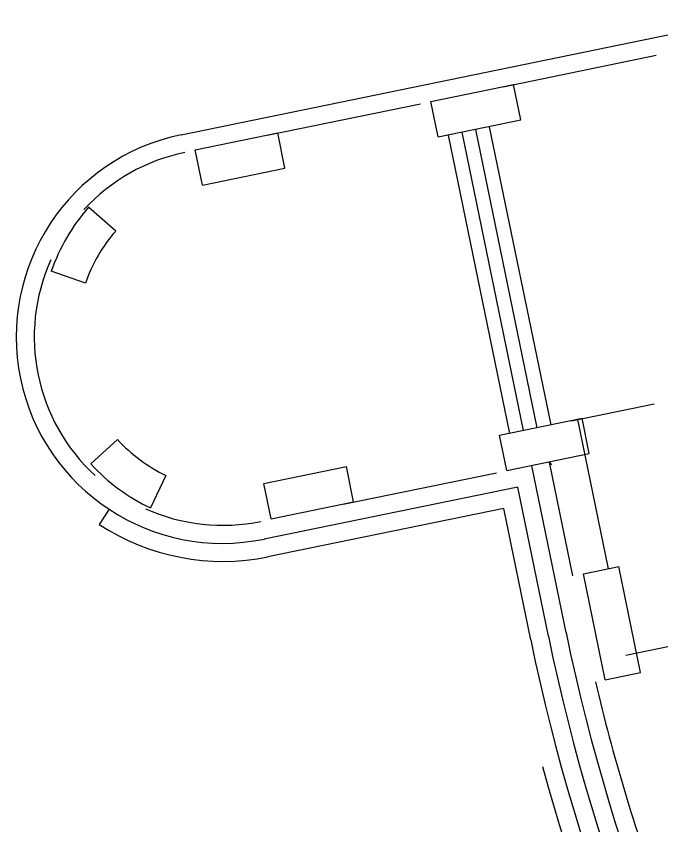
# Model space of a CAD drawing. Header units: inches. Extents: x 69197276 to 69201754, y 27670933 to 27674904.
# Drawn here: x 69197276 to 69197920, y 27672359 to 27673167 of the extents above; entities that cross this region are included whole.
import ezdxf

# ---------------------------------------------------------------- set-up
doc = ezdxf.new("R2010")
doc.units = ezdxf.units.IN
doc.header["$LTSCALE"] = 100
doc.header["$MEASUREMENT"] = 0
doc.layers.add('A-SITE', color=3, linetype='CONTINUOUS')
doc.layers.add('A-WALL', color=5, linetype='CONTINUOUS')

msp = doc.modelspace()

# ---------------------------------------------------------------- linework, layer by layer
at = {"layer": 'A-SITE'}
for p, q in [((69197440.4, 27673048.33), (69198016.43, 27673166.73)), ((69197914.2, 27673127.34), (69197761.39, 27673095.94)), ((69197679.11, 27673079.02), (69197526.3, 27673047.61)), ((69197809.27, 27672758.67), (69197748.07, 27673056.44)), ((69197768.13, 27672750.21), (69197706.93, 27673047.99)), ((69197781.85, 27672753.03), (69197720.64, 27673050.81)), ((69197795.56, 27672755.85), (69197734.35, 27673053.63)), ((69197829.84, 27672762.9), (69197912.12, 27672779.81)), ((69197835.72, 27672764.11), (69197866.32, 27672615.22)), ((69197824.3, 27672551.45), (69197790.07, 27672717.97)), ((69197831.06, 27672607.97), (69197807.71, 27672721.59)), ((69197807.71, 27672721.59), (69197809.8, 27672718.78)), ((69197754.81, 27672710.72), (69197602.01, 27672679.31)), ((69197776.07, 27672696.72), (69197523.35, 27672644.77)), ((69197806.67, 27672547.83), (69197776.07, 27672696.72)), ((69197368.52, 27672674.54), (69197358.62, 27672659.51)), ((69197762.06, 27672675.46), (69197526.97, 27672627.14)), ((69197789.04, 27672544.2), (69197762.06, 27672675.46)), ((69197884.04, 27672529.02), (69197960.76, 27672544.79))]:
    msp.add_line(p, q, dxfattribs=at)
for centre, radius, start, end in [((69197481.88, 27672846.55), 206, 101.61505, 281.61505), ((69197481.88, 27672846.55), 188, 101.61505, 137.43285), ((69197481.88, 27672846.55), 188, 155.79725, 227.43285), ((69197481.88, 27672846.55), 188, 245.79725, 281.61505), ((69197481.88, 27672846.55), 224, 236.61505, 281.61505), ((69199721.35, 27672941.38), 1954.7, 191.61505, 232.4543), ((69199721.35, 27672941.38), 1936.7, 191.61505, 232.82187), ((69199721.35, 27672941.38), 1972.7, 191.61505, 232.12256), ((69199721.35, 27672941.38), 1918.7, 193.2278, 200.0023), ((69199721.35, 27672941.38), 1990.7, 195.25334, 231.81905)]:
    msp.add_arc(centre, radius, start, end, dxfattribs=at)
at = {"layer": 'A-WALL'}
for p, q in [((69197689.49, 27673081.67), (69197771.77, 27673098.58)), ((69197779.02, 27673063.32), (69197771.77, 27673098.58)), ((69197696.74, 27673046.4), (69197689.49, 27673081.67)), ((69197696.74, 27673046.4), (69197779.02, 27673063.32)), ((69197454.41, 27673033.35), (69197536.69, 27673050.26)), ((69197543.94, 27673015), (69197536.69, 27673050.26)), ((69197461.66, 27672998.08), (69197454.41, 27673033.35)), ((69197461.66, 27672998.08), (69197543.94, 27673015)), ((69197375.11, 27672952.21), (69197348.07, 27672975.98)), ((69197344.89, 27672900.37), (69197310.88, 27672912.18)), ((69197757.95, 27672748.63), (69197840.23, 27672765.54)), ((69197847.48, 27672730.28), (69197840.23, 27672765.54)), ((69197377.02, 27672744.05), (69197350.43, 27672719.78)), ((69197765.2, 27672713.37), (69197757.95, 27672748.63)), ((69197765.2, 27672713.37), (69197847.48, 27672730.28)), ((69197522.86, 27672700.31), (69197605.14, 27672717.22)), ((69197612.39, 27672681.96), (69197605.14, 27672717.22)), ((69197425.23, 27672708.33), (69197409.77, 27672675.82)), ((69197530.11, 27672665.05), (69197522.86, 27672700.31)), ((69197530.11, 27672665.05), (69197612.39, 27672681.96)), ((69197841.54, 27672610.12), (69197876.81, 27672617.37)), ((69197898.55, 27672511.58), (69197876.81, 27672617.37)), ((69197863.29, 27672504.34), (69197841.54, 27672610.12)), ((69197863.29, 27672504.34), (69197898.55, 27672511.58))]:
    msp.add_line(p, q, dxfattribs=at)
for radius, start, end in [(192, 138.67507, 160.85005), (156, 138.67507, 160.85005), (156, 222.38005, 244.55502), (192, 222.38005, 244.55502)]:
    msp.add_arc((69197492.26, 27672849.2), radius, start, end, dxfattribs=at)

doc.saveas('drawing.dxf')
